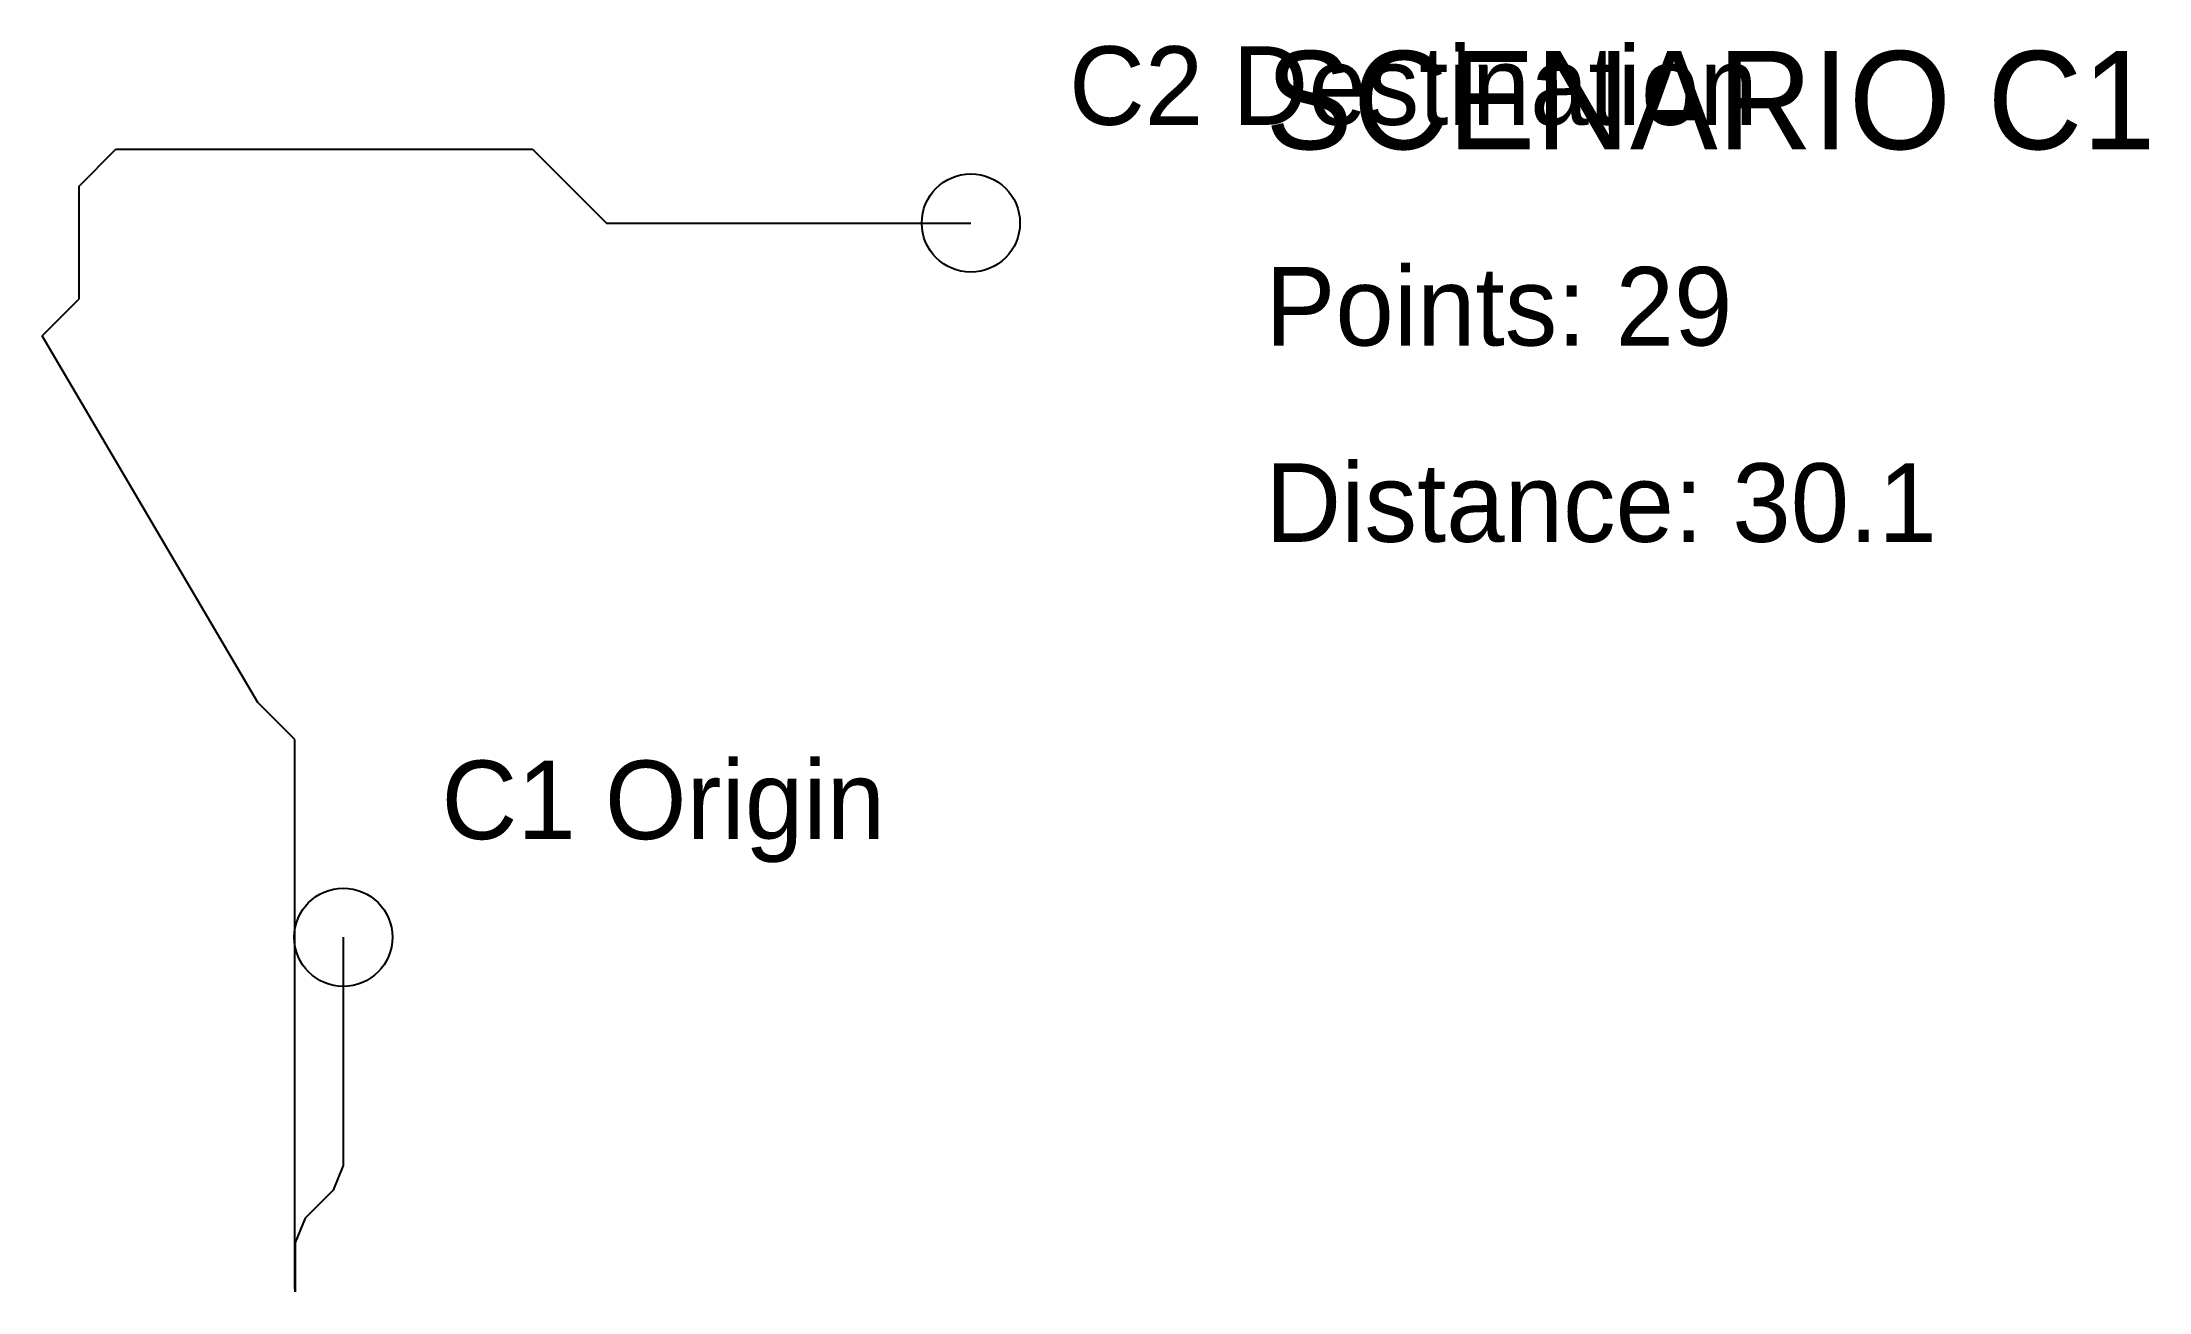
# Model space of a CAD drawing. Header units: metres. Extents: x 173.5 to 194.9, y 2.4 to 15.1.
import ezdxf

# ---------------------------------------------------------------- set-up
doc = ezdxf.new("R2010")
doc.units = ezdxf.units.M

msp = doc.modelspace()

# ---------------------------------------------------------------- linework, layer by layer
for p, q in [((173.861, 13.68), (174.237, 14.056)), ((174.237, 14.056), (176.709, 14.056)), ((176.709, 14.056), (176.958, 14.056)), ((176.958, 14.056), (177.202, 14.056)), ((177.202, 14.056), (177.381, 14.056)), ((177.381, 14.056), (178.482, 14.056)), ((178.482, 14.056), (178.858, 13.68)), ((173.861, 13.375), (173.861, 13.68)), ((178.858, 13.68), (179.234, 13.304)), ((173.861, 13.126), (173.861, 13.375)), ((173.861, 13.092), (173.861, 13.126)), ((173.861, 12.843), (173.861, 13.092)), ((179.234, 13.304), (182.946, 13.304)), ((173.861, 12.53), (173.861, 12.843)), ((173.485, 12.154), (173.861, 12.53)), ((175.682, 8.418), (173.485, 12.154)), ((176.058, 8.042), (175.682, 8.418)), ((176.058, 7.592), (176.058, 8.042)), ((176.058, 2.924), (176.058, 7.592)), ((176.553, 6.028), (176.553, 3.703)), ((176.553, 3.703), (176.45, 3.453)), ((176.45, 3.453), (176.165, 3.168)), ((176.165, 3.168), (176.062, 2.919)), ((176.058, 2.474), (176.058, 2.924)), ((176.062, 2.919), (176.062, 2.469)), ((176.062, 2.416), (176.058, 2.474)), ((176.062, 2.469), (176.062, 2.416)), ((176.062, 2.416), (176.062, 2.416))]:
    msp.add_line(p, q)
for centre in [(182.946, 13.304), (176.553, 6.028)]:
    msp.add_circle(centre, 0.5)

# ---------------------------------------------------------------- texts
for s, height, p in [('C2 Destination', 0.8, (183.946, 14.304)), ('SCENARIO C1', 1, (185.946, 14.056)), ('Points: 29', 0.8, (185.946, 12.056)), ('Distance: 30.1', 0.8, (185.946, 10.056)), ('C1 Origin', 0.8, (177.553, 7.028))]:
    msp.add_text(s, height=height).set_placement(p)

doc.saveas('drawing.dxf')
